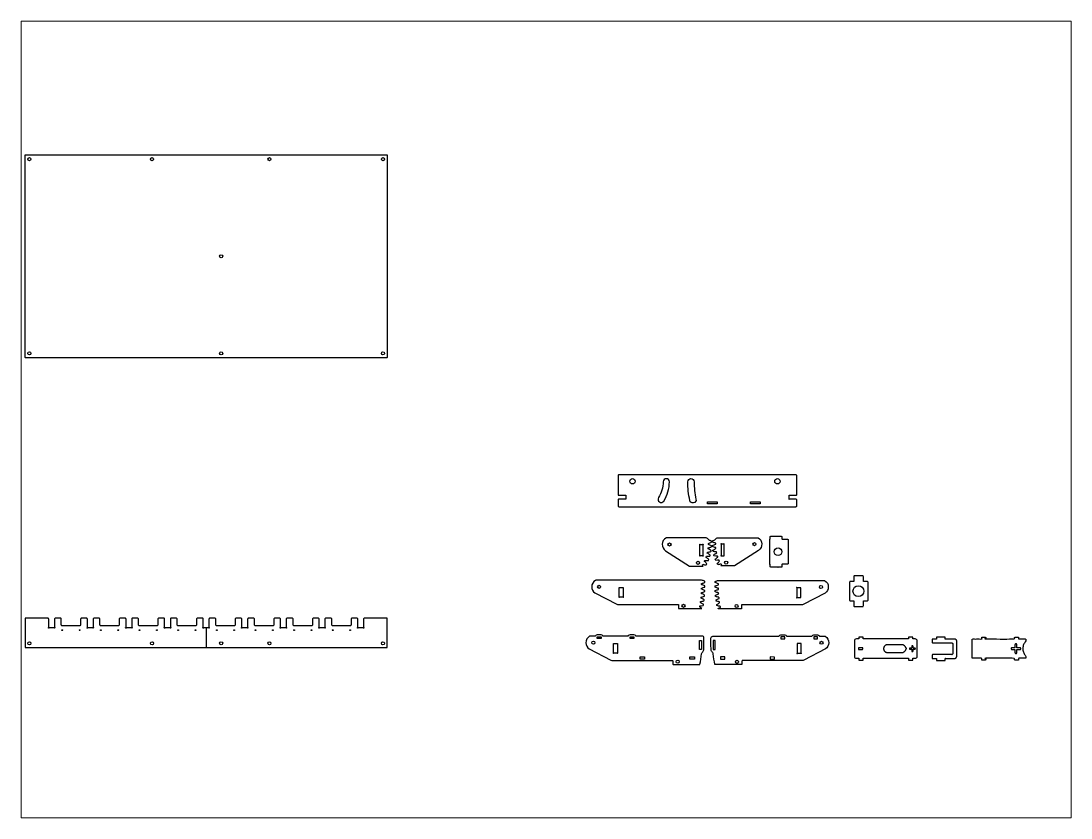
# Paper-space layout 'Layout2' of a CAD drawing. Header units: millimetres. Extents: x 26 to 231, y 20 to 176.
# The model-space entities are those that its viewports show. They can reach past a viewport. Long polylines and large blocks are cut down to what shows.
import ezdxf

# ---------------------------------------------------------------- set-up
doc = ezdxf.new("R2010")
doc.units = ezdxf.units.MM
doc.layers.add('Sketch Geometry (ANSI)', color=50, linetype='Continuous', lineweight=25, plot=False)

# ---------------------------------------------------------------- blocks, each defined once
blk = doc.blocks.new('CustomObjectsInViewport2_0')
at = {"color": 0}
blk.add_lwpolyline([(-10015.5, -10006.8), (-10015.5, -10008.5), (-10062.5, -10008.5), (-10062.5, -10006.8, 0.414214), (-10062.8, -10006.5), (-10066.8, -10006.5, 0.414214), (-10067, -10006.8), (-10067, -10008.5), (-10069.5, -10008.5, 0.414214), (-10071.5, -10010.5), (-10071.5, -10026.5, 0.414214), (-10069.5, -10028.5), (-10067, -10028.5), (-10067, -10030.3, 0.414214), (-10066.8, -10030.5), (-10062.8, -10030.5, 0.414214), (-10062.5, -10030.3), (-10062.5, -10028.5), (-10015.5, -10028.5), (-10015.5, -10030.3, 0.414214), (-10015.3, -10030.5), (-10011.3, -10030.5, 0.414214), (-10011, -10030.3), (-10011, -10028.5), (-10008.5, -10028.5, 0.414214), (-10006.5, -10026.5), (-10006.5, -10010.5, 0.414214), (-10008.5, -10008.5), (-10011, -10008.5), (-10011, -10006.8, 0.414214), (-10011.3, -10006.5), (-10015.3, -10006.5, 0.414214)], format="xyb", close=True, dxfattribs=at)
for points, weights, knots in [([(-10067.4, -10018.9), (-10067.4, -10018.5), (-10067.4, -10018), (-10067.4, -10017.5), (-10066.9, -10017.5), (-10065.2, -10017.5), (-10063.4, -10017.5), (-10062.9, -10017.5), (-10062.9, -10018), (-10062.9, -10018.5), (-10062.9, -10018.9), (-10062.9, -10019.4), (-10063.4, -10019.4), (-10065.2, -10019.4), (-10066.9, -10019.4), (-10067.4, -10019.4), (-10067.4, -10018.9)], [1, 1, 1, 0.707106781187, 1, 1, 1, 0.707106781187, 1, 1, 1, 0.707106781187, 1, 1, 1, 0.707106781187, 1], [0, 0, 0, 1, 1, 2.570796, 2.570796, 3.570796, 3.570796, 5.141593, 5.141593, 6.141593, 6.141593, 7.712389, 7.712389, 8.712389, 8.712389, 10.283185, 10.283185, 10.283185]), ([(-10037.3, -10022.5), (-10041.3, -10022.5), (-10041.3, -10018.5), (-10041.3, -10014.5), (-10037.3, -10014.5), (-10029.8, -10014.5), (-10022.3, -10014.5), (-10020, -10014.5), (-10018.8, -10016.4), (-10018.3, -10017.3), (-10017.7, -10018.2), (-10017.6, -10018.5), (-10017.7, -10018.7), (-10018.3, -10019.6), (-10018.8, -10020.5), (-10020, -10022.5), (-10022.3, -10022.5), (-10029.8, -10022.5), (-10037.3, -10022.5)], [1, 0.707106781187, 1, 0.707106781187, 1, 1, 1, 0.87121462813, 1, 1, 1, 0.859288106328, 1, 1, 1, 0.8674457249, 1, 1, 1], [0, 0, 0, 1.570796, 1.570796, 3.141593, 3.141593, 4.141593, 4.141593, 5.167843, 5.167843, 6.167843, 6.167843, 7.241683, 7.241683, 8.241683, 8.241683, 9.283185, 9.283185, 10.283185, 10.283185, 10.283185]), ([(-10010.8, -10019.6), (-10010.8, -10020.3), (-10010.8, -10021), (-10010.8, -10021.5), (-10011.3, -10021.5), (-10011.4, -10021.5), (-10011.5, -10021.5), (-10012, -10021.5), (-10012, -10021), (-10012, -10020.3), (-10012, -10019.6), (-10012, -10019.1), (-10012.5, -10019.1), (-10013.2, -10019.1), (-10013.9, -10019.1), (-10014.4, -10019.1), (-10014.4, -10018.6), (-10014.4, -10018.5), (-10014.4, -10018.4), (-10014.4, -10017.9), (-10013.9, -10017.9), (-10013.2, -10017.9), (-10012.5, -10017.9), (-10012, -10017.9), (-10012, -10017.4), (-10012, -10016.7), (-10012, -10016), (-10012, -10015.5), (-10011.5, -10015.5), (-10011.4, -10015.5), (-10011.3, -10015.5), (-10010.8, -10015.5), (-10010.8, -10016), (-10010.8, -10016.7), (-10010.8, -10017.4), (-10010.8, -10017.9), (-10010.3, -10017.9), (-10009.6, -10017.9), (-10008.9, -10017.9), (-10008.4, -10017.9), (-10008.4, -10018.4), (-10008.4, -10018.5), (-10008.4, -10018.6), (-10008.4, -10019.1), (-10008.9, -10019.1), (-10009.6, -10019.1), (-10010.3, -10019.1), (-10010.8, -10019.1), (-10010.8, -10019.6)], [1, 1, 1, 0.707106781187, 1, 1, 1, 0.707106781187, 1, 1, 1, 0.707106781187, 1, 1, 1, 0.707106781187, 1, 1, 1, 0.707106781187, 1, 1, 1, 0.707106781187, 1, 1, 1, 0.707106781187, 1, 1, 1, 0.707106781187, 1, 1, 1, 0.707106781187, 1, 1, 1, 0.707106781187, 1, 1, 1, 0.707106781187, 1, 1, 1, 0.707106781187, 1], [0, 0, 0, 1, 1, 2.570796, 2.570796, 3.570796, 3.570796, 5.141593, 5.141593, 6.141593, 6.141593, 7.712389, 7.712389, 8.712389, 8.712389, 10.283185, 10.283185, 11.283185, 11.283185, 12.853982, 12.853982, 13.853982, 13.853982, 15.424778, 15.424778, 16.424778, 16.424778, 17.995574, 17.995574, 18.995574, 18.995574, 20.566371, 20.566371, 21.566371, 21.566371, 23.137167, 23.137167, 24.137167, 24.137167, 25.707963, 25.707963, 26.707963, 26.707963, 28.27876, 28.27876, 29.27876, 29.27876, 30.849556, 30.849556, 30.849556])]:
    blk.add_rational_spline(points, weights, degree=2, knots=knots, dxfattribs=at)
blk = doc.blocks.new('CustomObjectsInViewport3_0')
at = {"color": 0}
for points, weights, knots in [([(-10052, -10030), (-10052, -10030.5), (-10051.5, -10030.5), (-10050, -10030.5), (-10048.5, -10030.5), (-10048, -10030.5), (-10048, -10030), (-10048, -10029.3), (-10048, -10028.5), (-10033, -10028.5), (-10018, -10028.5), (-10018, -10029.3), (-10018, -10030), (-10018, -10030.5), (-10017.5, -10030.5), (-10016, -10030.5), (-10014.5, -10030.5), (-10014, -10030.5), (-10014, -10030), (-10014, -10029.3), (-10014, -10028.5), (-10010.5, -10028.5), (-10007, -10028.5), (-10006.5, -10028.5), (-10006.5, -10028), (-10006.5, -10027.2), (-10006.5, -10026.4), (-10013.5, -10018.5), (-10006.5, -10010.6), (-10006.5, -10009.8), (-10006.5, -10009), (-10006.5, -10008.5), (-10007, -10008.5), (-10010.5, -10008.5), (-10014, -10008.5), (-10014, -10007.8), (-10014, -10007), (-10014, -10006.5), (-10014.5, -10006.5), (-10016, -10006.5), (-10017.5, -10006.5), (-10018, -10006.5), (-10018, -10007), (-10018, -10007.8), (-10018, -10008.5), (-10033, -10008.5), (-10048, -10008.5), (-10048, -10007.8), (-10048, -10007), (-10048, -10006.5), (-10048.5, -10006.5), (-10050, -10006.5), (-10051.5, -10006.5), (-10052, -10006.5), (-10052, -10007), (-10052, -10007.8), (-10052, -10008.5), (-10056.7, -10008.5), (-10061.5, -10008.5), (-10062, -10008.5), (-10062, -10009), (-10062, -10018.5), (-10062, -10028), (-10062, -10028.5), (-10061.5, -10028.5), (-10056.7, -10028.5), (-10052, -10028.5), (-10052, -10029.3), (-10052, -10030)], [1, 0.707106781187, 1, 1, 1, 0.707106781187, 1, 1, 1, 1, 1, 1, 1, 0.707106781187, 1, 1, 1, 0.707106781187, 1, 1, 1, 1, 1, 0.707106781187, 1, 1, 1, 0.75, 1, 1, 1, 0.707106781187, 1, 1, 1, 1, 1, 0.707106781187, 1, 1, 1, 0.707106781187, 1, 1, 1, 1, 1, 1, 1, 0.707106781187, 1, 1, 1, 0.707106781187, 1, 1, 1, 1, 1, 0.707106781187, 1, 1, 1, 0.707106781187, 1, 1, 1, 1, 1], [0, 0, 0, 1.570796, 1.570796, 2.570796, 2.570796, 4.141593, 4.141593, 5.141593, 5.141593, 6.141593, 6.141593, 7.141593, 7.141593, 8.712389, 8.712389, 9.712389, 9.712389, 11.283185, 11.283185, 12.283185, 12.283185, 13.283185, 13.283185, 14.853982, 14.853982, 15.853982, 15.853982, 17.29945, 17.29945, 18.29945, 18.29945, 19.870246, 19.870246, 20.870246, 20.870246, 21.870246, 21.870246, 23.441043, 23.441043, 24.441043, 24.441043, 26.011839, 26.011839, 27.011839, 27.011839, 28.011839, 28.011839, 29.011839, 29.011839, 30.582635, 30.582635, 31.582635, 31.582635, 33.153432, 33.153432, 34.153432, 34.153432, 35.153432, 35.153432, 36.724228, 36.724228, 37.724228, 37.724228, 39.295024, 39.295024, 40.295024, 40.295024, 41.295024, 41.295024, 41.295024]), ([(-10017.7, -10014.5), (-10017.7, -10013.5), (-10016.7, -10013.5), (-10015.7, -10013.5), (-10015.7, -10014.5), (-10015.7, -10016), (-10015.7, -10017.5), (-10014.2, -10017.5), (-10012.7, -10017.5), (-10011.7, -10017.5), (-10011.7, -10018.5), (-10011.7, -10019.5), (-10012.7, -10019.5), (-10014.2, -10019.5), (-10015.7, -10019.5), (-10015.7, -10021), (-10015.7, -10022.5), (-10015.7, -10023.5), (-10016.7, -10023.5), (-10017.7, -10023.5), (-10017.7, -10022.5), (-10017.7, -10021), (-10017.7, -10019.5), (-10019.2, -10019.5), (-10020.7, -10019.5), (-10021.7, -10019.5), (-10021.7, -10018.5), (-10021.7, -10017.5), (-10020.7, -10017.5), (-10019.2, -10017.5), (-10017.7, -10017.5), (-10017.7, -10016), (-10017.7, -10014.5)], [1, 0.707106781187, 1, 0.707106781187, 1, 1, 1, 1, 1, 0.707106781187, 1, 0.707106781187, 1, 1, 1, 1, 1, 0.707106781187, 1, 0.707106781187, 1, 1, 1, 1, 1, 0.707106781187, 1, 0.707106781187, 1, 1, 1, 1, 1], [0, 0, 0, 1.570796, 1.570796, 3.141593, 3.141593, 4.141593, 4.141593, 5.141593, 5.141593, 6.712389, 6.712389, 8.283185, 8.283185, 9.283185, 9.283185, 10.283185, 10.283185, 11.853982, 11.853982, 13.424778, 13.424778, 14.424778, 14.424778, 15.424778, 15.424778, 16.995574, 16.995574, 18.566371, 18.566371, 19.566371, 19.566371, 20.566371, 20.566371, 20.566371])]:
    blk.add_rational_spline(points, weights, degree=2, knots=knots, dxfattribs=at)
blk = doc.blocks.new('CustomObjectsInViewport6_0')
at = {"color": 0}
blk.add_rational_spline([(-10006.5, -10026.5), (-10006.5, -10028.5), (-10008.5, -10028.5), (-10013.4, -10028.5), (-10018.2, -10028.5), (-10018.5, -10028.5), (-10018.5, -10028.8), (-10018.5, -10029.5), (-10018.5, -10030.3), (-10018.5, -10030.5), (-10018.7, -10030.5), (-10023, -10030.5), (-10027.2, -10030.5), (-10027.5, -10030.5), (-10027.5, -10030.3), (-10027.5, -10029.5), (-10027.5, -10028.8), (-10027.5, -10028.5), (-10027.7, -10028.5), (-10029.7, -10028.5), (-10031.7, -10028.5), (-10032, -10028.5), (-10032, -10028.3), (-10032, -10026.9), (-10032, -10025.5), (-10032, -10024.5), (-10031, -10024.5), (-10021.3, -10024.5), (-10011.6, -10024.5), (-10010.6, -10024.5), (-10010.6, -10023.5), (-10010.6, -10018.5), (-10010.6, -10013.5), (-10010.6, -10012.5), (-10011.6, -10012.5), (-10021.3, -10012.5), (-10031, -10012.5), (-10032, -10012.5), (-10032, -10011.5), (-10032, -10010.1), (-10032, -10008.8), (-10032, -10008.5), (-10031.7, -10008.5), (-10029.7, -10008.5), (-10027.7, -10008.5), (-10027.5, -10008.5), (-10027.5, -10008.3), (-10027.5, -10007.5), (-10027.5, -10006.8), (-10027.5, -10006.5), (-10027.2, -10006.5), (-10023, -10006.5), (-10018.7, -10006.5), (-10018.5, -10006.5), (-10018.5, -10006.8), (-10018.5, -10007.5), (-10018.5, -10008.3), (-10018.5, -10008.5), (-10018.2, -10008.5), (-10013.4, -10008.5), (-10008.5, -10008.5), (-10006.5, -10008.5), (-10006.5, -10010.5), (-10006.5, -10018.5), (-10006.5, -10026.5)], [1, 0.707106781187, 1, 1, 1, 0.707106781187, 1, 1, 1, 0.707106781187, 1, 1, 1, 0.707106781187, 1, 1, 1, 0.707106781187, 1, 1, 1, 0.707106781187, 1, 1, 1, 0.707106781187, 1, 1, 1, 0.707106781187, 1, 1, 1, 0.707106781187, 1, 1, 1, 0.707106781187, 1, 1, 1, 0.707106781187, 1, 1, 1, 0.707106781187, 1, 1, 1, 0.707106781187, 1, 1, 1, 0.707106781187, 1, 1, 1, 0.707106781187, 1, 1, 1, 0.707106781187, 1, 1, 1], degree=2, knots=[0, 0, 0, 1.570796, 1.570796, 2.570796, 2.570796, 4.141593, 4.141593, 5.141593, 5.141593, 6.712389, 6.712389, 7.712389, 7.712389, 9.283185, 9.283185, 10.283185, 10.283185, 11.853982, 11.853982, 12.853982, 12.853982, 14.424778, 14.424778, 15.424778, 15.424778, 16.995574, 16.995574, 17.995574, 17.995574, 19.566371, 19.566371, 20.566371, 20.566371, 22.137167, 22.137167, 23.137167, 23.137167, 24.707963, 24.707963, 25.707963, 25.707963, 27.27876, 27.27876, 28.27876, 28.27876, 29.849556, 29.849556, 30.849556, 30.849556, 32.420352, 32.420352, 33.420352, 33.420352, 34.991149, 34.991149, 35.991149, 35.991149, 37.561945, 37.561945, 38.561945, 38.561945, 40.132741, 40.132741, 41.132741, 41.132741, 41.132741], dxfattribs=at)

msp = doc.modelspace()

# ---------------------------------------------------------------- linework, layer by layer
at = {"linetype": 'ByBlock'}
for p, q in [((58.5, 86.6), (58.5, 86.6)), ((100.5, 86.6), (100.5, 86.6)), ((142.5, 86.6), (142.5, 86.6)), ((184.5, 86.6), (184.5, 86.6)), ((394.5, 86.6), (394.5, 86.6))]:
    msp.add_line(p, q, dxfattribs=at)
msp.add_lwpolyline([(42.6, 566.1), (416.6, 566.1, -0.414214), (417.1, 565.6), (417.1, 356.6, -0.414214), (416.6, 356.1), (42.6, 356.1, -0.414214), (42.1, 356.6), (42.1, 565.6, -0.414214)], format="xyb", close=True)
at = {"color": 114, "true_color": 0x139b48}
for points in [[(841, 233.9, 0.414214), (840, 234.9), (657, 234.9, 0.414214), (656, 233.9), (656, 214.7, 0.414214), (657, 213.7), (663.9, 213.7, -0.414214), (664, 213.7), (664, 209.8, -0.414214), (663.9, 209.7), (657, 209.7, 0.414214), (656, 208.7), (656, 202.9, 0.414214), (657, 201.9), (840, 201.9, 0.414214), (841, 202.9), (841, 208.7, 0.414214), (840, 209.7), (833, 209.7, -0.414214), (833, 209.8), (833, 213.7, -0.414214), (833, 213.7), (840, 213.7, 0.414214), (841, 214.7)], [(703.4, 207.8, 0.137707), (709.2, 227.6, 1), (702.7, 227.7, -0.137707), (697.9, 211.3, 1)], [(734.7, 227.7, 0.05273), (736.7, 209.7, -1), (730.3, 208.3, -0.05273), (728.2, 227.7, -1)], [(748.6, 206.9, -0.414214), (748.7, 206.9), (758.6, 206.9, -0.414214), (758.6, 206.9), (758.6, 205, -0.414214), (758.6, 204.9), (748.7, 204.9, -0.414214), (748.6, 205)], [(802.9, 204.9), (793, 204.9, -0.414214), (793, 205), (793, 206.9, -0.414214), (793, 206.9), (802.9, 206.9, -0.414214), (803, 206.9), (803, 205, -0.414214)]]:
    msp.add_lwpolyline(points, format="xyb", close=True, dxfattribs=at)
msp.add_lwpolyline([(841, 214.7), (841, 233.9)], dxfattribs=at)
at = {"color": 52, "true_color": 0xc8c92d}
for points in [[(729.9, 140.3), (744.1, 140.3, 0.018011), (743.2, 141.3, 0.007013), (743.8, 142.3, 0.048281), (747.3, 141.6, 0.007013), (747.9, 142.7, 0.048281), (745.4, 145.3, 0.00756), (745.9, 146.4, 0.048281), (749.5, 146.1, 0.007013), (749.9, 147.2, 0.048281), (747.2, 149.5, 0.007013), (747.5, 150.6, 0.048281), (751.1, 150.7, 0.007013), (751.4, 151.9, 0.048281), (748.4, 153.8, 0.007013), (748.7, 154.9, 0.048281), (752.2, 155.4, 0.007013), (752.4, 156.6, 0.048281), (749.2, 158.2, 0.007013), (749.3, 159.4, 0.048281), (752.8, 160.3, 0.007013), (752.8, 161.5, 0.048281), (749.5, 162.7, 0.007013), (749.5, 163.9, 0.048281), (752.8, 165.2, 0.007057), (752.7, 166.4, 0.018956), (751.3, 166.8, -0.131865), (750.4, 167.3), (748.7, 169, 0.197777), (747.3, 169.6), (705.9, 169.6, 0.127475), (705.6, 169.5, 0.565437), (705.2, 156.4)], [(743.9, 151.2, -2.414214), (743.6, 150.9), (741.1, 150.9, -2.414214), (740.8, 151.2), (740.8, 162.7, -2.414214), (741.1, 162.9), (743.6, 162.9, -2.414214), (743.9, 162.7)], [(776.6, 140.6), (762.5, 140.6, -0.018011), (763.3, 141.6, -0.007013), (762.7, 142.6, -0.048281), (759.3, 141.9, -0.007013), (758.7, 143, -0.048281), (761.1, 145.5, -0.00756), (760.6, 146.6, -0.048281), (757.1, 146.4, -0.007013), (756.6, 147.5, -0.048281), (759.4, 149.8, -0.007013), (759, 150.8, -0.048281), (755.5, 151, -0.007013), (755.1, 152.1, -0.048281), (758.1, 154.1, -0.007013), (757.9, 155.2, -0.048281), (754.4, 155.7, -0.007013), (754.2, 156.9, -0.048281), (757.4, 158.5, -0.007013), (757.2, 159.6, -0.048281), (753.8, 160.6, -0.007013), (753.8, 161.8, -0.048281), (757.1, 163, -0.007013), (757.1, 164.1, -0.048281), (753.8, 165.4, -0.007057), (753.9, 166.7, -0.018956), (755.2, 167.1, 0.131865), (756.1, 167.6), (757.8, 169.3, -0.197777), (759.2, 169.8), (800.7, 169.8, -0.127475), (800.9, 169.8, -0.565437), (801.4, 156.7)], [(762.7, 151.4, 2.414214), (763, 151.2), (765.5, 151.2, 2.414214), (765.7, 151.4), (765.7, 163, 2.414214), (765.5, 163.2), (763, 163.2, 2.414214), (762.7, 163)]]:
    msp.add_lwpolyline(points, format="xyb", close=True, dxfattribs=at)
at = {"color": 242, "true_color": 0xcd2027}
for points in [[(900, 99.5, 0.414214), (901, 98.5), (909, 98.5, 0.414214), (910, 99.5), (910, 104.5), (914, 104.5, 0.414214), (915, 105.5), (915, 123.5, 0.414214), (914, 124.5), (910, 124.5), (910, 129.5, 0.414214), (909, 130.5), (901, 130.5, 0.414214), (900, 129.5), (900, 124.5), (896.5, 124.5, 0.414214), (895.5, 123.5), (895.5, 105.5, 0.414214), (896.5, 104.5), (900, 104.5)], [(744.1, 99.7, 0.29898), (744.2, 99.8, 0.002297), (744.4, 100.8, 0.29898), (744.3, 101, 0.037995), (741.4, 102.6, -0.337234), (741.3, 102.7, 0.002207), (741.4, 103.7, -0.337234), (741.5, 103.8, 0.037995), (744.8, 104.5, 0.29898), (744.9, 104.6, 0.002297), (745.1, 105.6, 0.29898), (745, 105.7, 0.037995), (742, 107.2, -0.337234), (741.9, 107.4, 0.002207), (742, 108.3, -0.337234), (742.1, 108.4, 0.037995), (745.4, 109.2, 0.29898), (745.5, 109.4, 0.002297), (745.5, 110.4, 0.29898), (745.5, 110.5, 0.037995), (742.4, 111.9, -0.337234), (742.3, 112, 0.002207), (742.4, 112.9, -0.337234), (742.5, 113.1, 0.037995), (745.7, 114, 0.29898), (745.8, 114.2, 0.002297), (745.8, 115.2, 0.29898), (745.7, 115.3, 0.037995), (742.6, 116.5, -0.337234), (742.5, 116.7, 0.002207), (742.5, 117.6, -0.337234), (742.6, 117.7, 0.037995), (745.8, 118.8, 0.29898), (745.9, 119, 0.002297), (745.9, 120, 0.29898), (745.8, 120.1, 0.037995), (742.6, 121.2, -0.337234), (742.5, 121.3, 0.002207), (742.5, 122.3, -0.337233), (742.6, 122.4, 0.037994), (745.7, 123.6, 0.29898), (745.8, 123.8, 0.002297), (745.7, 124.8, 0.29898), (745.6, 124.9, 0.037035), (742.5, 125.8, 0.052181), (742.5, 125.8), (633.1, 125.8, 0.132002), (632.6, 125.7, 0.266228), (628.7, 119.1, 0.253418), (632.1, 112.7), (654.6, 101, 0.052962), (656.2, 100.6, 0.038372), (656.2, 100.6), (718.4, 100.6, -0.414214), (718.6, 100.4), (718.6, 96.8, 0.414214), (718.8, 96.6), (721.1, 96.6), (726.9, 96.6), (742.8, 96.6, 0.74267), (742.8, 96.7, 0.029539), (740.5, 98, -0.337234), (740.5, 98.2, 0.002197), (740.6, 99.1, -0.337213), (740.8, 99.2, 0.037974)], [(758.4, 99.5, -0.29898), (758.3, 99.6, -0.002297), (758.1, 100.6, -0.29898), (758.2, 100.7, -0.037995), (761.1, 102.3, 0.337234), (761.2, 102.5, -0.002207), (761, 103.4, 0.337234), (760.9, 103.6, -0.037995), (757.6, 104.2, -0.29898), (757.5, 104.3, -0.002297), (757.4, 105.3, -0.29898), (757.5, 105.5, -0.037995), (760.5, 107, 0.337234), (760.6, 107.1, -0.002207), (760.5, 108.1, 0.337234), (760.3, 108.2, -0.037995), (757.1, 109, -0.29898), (757, 109.1, -0.002297), (756.9, 110.1, -0.29898), (757, 110.3, -0.037995), (760.1, 111.6, 0.337234), (760.2, 111.8, -0.002207), (760.1, 112.7, 0.337234), (760, 112.8, -0.037995), (756.8, 113.8, -0.29898), (756.7, 113.9, -0.002297), (756.6, 114.9, -0.29898), (756.7, 115.1, -0.037995), (759.8, 116.3, 0.337234), (759.9, 116.4, -0.002207), (759.9, 117.4, 0.337234), (759.8, 117.5, -0.037995), (756.6, 118.6, -0.29898), (756.6, 118.7, -0.002297), (756.6, 119.7, -0.29898), (756.7, 119.9, -0.037995), (759.8, 120.9, 0.337234), (759.9, 121.1, -0.002207), (760, 122, 0.337233), (759.9, 122.2, -0.037994), (756.7, 123.4, -0.29898), (756.7, 123.5, -0.002297), (756.7, 124.5, -0.29898), (756.8, 124.7, -0.037035), (759.9, 125.6, -0.052181), (760, 125.6), (869.4, 125.6, -0.132002), (869.9, 125.5, -0.266228), (873.7, 118.9, -0.253418), (870.3, 112.4), (847.8, 100.8, -0.052962), (846.3, 100.3, -0.038372), (846.2, 100.3), (784, 100.3, 0.414214), (783.8, 100.1), (783.8, 96.5, -0.414214), (783.6, 96.3), (781.3, 96.3), (775.6, 96.3), (759.7, 96.3, -0.74267), (759.7, 96.4, -0.029539), (761.9, 97.7, 0.337234), (762, 97.9, -0.002197), (761.8, 98.8, 0.337213), (761.7, 98.9, -0.037974)], [(657.5, 108.2, -2.414214), (657.3, 108.3), (657.3, 118.1, -2.414214), (657.5, 118.2), (661.3, 118.2, -2.414214), (661.4, 118.1), (661.4, 108.3, -2.414214), (661.3, 108.2)], [(845, 107.9, 2.414214), (845.1, 108.1), (845.1, 117.8, 2.414214), (845, 118), (841.2, 118, 2.414214), (841, 117.8), (841, 108.1, 2.414214), (841.2, 107.9)], [(149.6, 76.6), (147, 76.6, -2.414214), (146.6, 77), (146.6, 85.6, 0.414214), (145.6, 86.6), (140.6, 86.6, 0.414214), (139.6, 85.6), (139.6, 79.6, -0.414214), (138.6, 78.6), (129.6, 78.6), (120.6, 78.6, -0.414214), (119.6, 79.6), (119.6, 85.6, 0.414214), (118.6, 86.6), (113.5, 86.6, 0.414214), (112.5, 85.6), (112.5, 77, -2.414214), (112.2, 76.6), (109.6, 76.6), (107, 76.6, -2.414214), (106.6, 77), (106.6, 85.6, 0.414214), (105.6, 86.6), (100.6, 86.6, 0.414214), (99.6, 85.6), (99.6, 79.6, -0.414214), (98.6, 78.6), (89.6, 78.6), (80.6, 78.6, -0.414214), (79.6, 79.6), (79.6, 85.6, 0.414214), (78.6, 86.6), (73.5, 86.6, 0.414214), (72.5, 85.6), (72.5, 77, -2.414214), (72.2, 76.6), (69.6, 76.6), (67, 76.6, -2.414214), (66.6, 77), (66.6, 85.6, 0.414214), (65.6, 86.6), (42.6, 86.6, 0.414214), (42.1, 86.1), (42.1, 56.6, 0.414214), (42.6, 56.1), (416.6, 56.1, 0.414214), (417.1, 56.6), (417.1, 86.1, 0.414214), (416.6, 86.6), (393.5, 86.6, 0.414214), (392.5, 85.6), (392.5, 77, -2.414214), (392.2, 76.6), (389.6, 76.6), (387, 76.6, -2.414214), (386.6, 77), (386.6, 85.6, 0.414214), (385.6, 86.6), (380.6, 86.6, 0.414214), (379.6, 85.6), (379.6, 79.6, -0.414214), (378.6, 78.6), (369.6, 78.6), (360.6, 78.6, -0.414214), (359.6, 79.6), (359.6, 85.6, 0.414214), (358.6, 86.6), (353.5, 86.6, 0.414214), (352.5, 85.6), (352.5, 77, -2.414214), (352.2, 76.6), (349.6, 76.6), (347, 76.6, -2.414214), (346.6, 77), (346.6, 85.6, 0.414214), (345.6, 86.6), (340.6, 86.6, 0.414214), (339.6, 85.6), (339.6, 79.6, -0.414214), (338.6, 78.6), (329.6, 78.6), (320.6, 78.6, -0.414214), (319.6, 79.6), (319.6, 85.6, 0.414214), (318.6, 86.6), (313.5, 86.6, 0.414214), (312.5, 85.6), (312.5, 77, -2.414214), (312.2, 76.6), (309.6, 76.6), (307, 76.6, -2.414214), (306.6, 77), (306.6, 85.6, 0.414214), (305.6, 86.6), (300.6, 86.6, 0.414214), (299.6, 85.6), (299.6, 79.6, -0.414214), (298.6, 78.6), (289.6, 78.6), (280.6, 78.6, -0.414214), (279.6, 79.6), (279.6, 85.6, 0.414214), (278.6, 86.6), (273.5, 86.6, 0.414214), (272.5, 85.6), (272.5, 77, -2.414214), (272.2, 76.6), (269.6, 76.6), (267, 76.6, -2.414214), (266.6, 77), (266.6, 85.6, 0.414214), (265.6, 86.6), (260.6, 86.6, 0.414214), (259.6, 85.6), (259.6, 79.6, -0.414214), (258.6, 78.6), (249.6, 78.6), (240.6, 78.6, -0.414214), (239.6, 79.6), (239.6, 85.6, 0.414214), (238.6, 86.6), (233.5, 86.6, 0.414214), (232.5, 85.6), (232.5, 77, -2.414214), (232.2, 76.6), (229.6, 76.6), (227, 76.6, -2.414214), (226.6, 77), (226.6, 85.6, 0.414214), (225.6, 86.6), (220.6, 86.6, 0.414214), (219.6, 85.6), (219.6, 79.6, -0.414214), (218.6, 78.6), (209.6, 78.6), (200.6, 78.6, -0.414214), (199.6, 79.6), (199.6, 85.6, 0.414214), (198.6, 86.6), (193.5, 86.6, 0.414214), (192.5, 85.6), (192.5, 77, -2.414214), (192.2, 76.6), (189.6, 76.6), (187, 76.6, -2.414214), (186.6, 77), (186.6, 85.6, 0.414214), (185.6, 86.6), (180.6, 86.6, 0.414214), (179.6, 85.6), (179.6, 79.6, -0.414214), (178.6, 78.6), (169.6, 78.6), (160.6, 78.6, -0.414214), (159.6, 79.6), (159.6, 85.6, 0.414214), (158.6, 86.6), (153.5, 86.6, 0.414214), (152.5, 85.6), (152.5, 77, -2.414214), (152.2, 76.6)]]:
    msp.add_lwpolyline(points, format="xyb", close=True, dxfattribs=at)
at = {"color": 165, "true_color": 0x5e67af}
for points in [[(622.8, 61.1, 0.248049), (626.2, 54.8), (648.6, 43.2, 0.094323), (650.3, 42.7), (712.2, 42.7, -0.414214), (712.7, 42.2), (712.7, 39.2, 0.414214), (713.2, 38.7), (715.2, 38.7), (740.7, 38.7, 0.356751), (740.8, 38.8, 0.024505), (742.5, 49.7, -0.195334), (743.2, 51.1, 0.189209), (744.7, 53.8, 0.016186), (744.9, 61.2), (744.9, 66, 0.414214), (742.9, 68), (674.6, 68, -0.293253), (674.3, 68.2, 0.293253), (672.5, 69.4), (668.5, 69.4, 0.293253), (666.6, 68.2, -0.293253), (666.3, 68), (640.6, 68, -0.293253), (640.3, 68.2, 0.293253), (638.5, 69.4), (634.5, 69.4, 0.293253), (632.6, 68.2, -0.293253), (632.3, 68), (627.1, 68, 0.132002), (626.6, 67.8, 0.268935), (622.8, 61.2, -0.002526)], [(638.5, 67.3), (638.5, 65.4, -0.414214), (638.4, 65.4), (634.5, 65.4, -0.414214), (634.5, 65.4), (634.5, 67.3, -0.414214), (634.5, 67.4), (638.4, 67.4, -0.414214)], [(672.5, 67.3), (672.5, 65.4, -0.414214), (672.4, 65.4), (668.5, 65.4, -0.414214), (668.5, 65.4), (668.5, 67.3, -0.414214), (668.5, 67.4), (672.4, 67.4, -0.414214)], [(874.2, 61.1, -0.248049), (870.8, 54.8), (848.4, 43.1, -0.094323), (846.8, 42.7), (784.8, 42.7, 0.414214), (784.3, 42.2), (784.3, 39.2, -0.414214), (783.8, 38.7), (781.8, 38.7), (756.4, 38.7, -0.356751), (756.2, 38.8, -0.024505), (754.6, 49.7, 0.195334), (753.9, 51, -0.189209), (752.4, 53.8, -0.016186), (752.1, 61.2), (752.1, 65.9, -0.414214), (754.1, 67.9), (822.4, 67.9, 0.293253), (822.8, 68.2, -0.293253), (824.6, 69.3), (828.6, 69.3, -0.293253), (830.4, 68.2, 0.293253), (830.8, 67.9), (856.4, 67.9, 0.293253), (856.8, 68.2, -0.293253), (858.6, 69.3), (862.6, 69.3, -0.293253), (864.4, 68.2, 0.293253), (864.8, 67.9), (869.9, 67.9, -0.132002), (870.4, 67.8, -0.268935), (874.2, 61.1, 0.002526)], [(824.6, 67.3), (824.6, 65.4, 0.414214), (824.6, 65.3), (828.5, 65.3, 0.414214), (828.6, 65.4), (828.6, 67.3, 0.414214), (828.5, 67.3), (824.6, 67.3, 0.414214)], [(858.6, 67.3), (858.6, 65.4, 0.414214), (858.6, 65.3), (862.5, 65.3, 0.414214), (862.6, 65.4), (862.6, 67.3, 0.414214), (862.5, 67.3), (858.6, 67.3, 0.414214)], [(651.6, 50.3, -2.414214), (651.4, 50.4), (651.4, 60.2, -2.414214), (651.6, 60.3), (655.4, 60.3, -2.414214), (655.5, 60.2), (655.5, 50.4, -2.923988), (655.4, 50.3)], [(740.4, 54.3), (740.4, 63.3, -0.414214), (740.4, 63.4), (742.5, 63.4, -0.414214), (742.5, 63.3), (742.5, 54.3, -0.414214), (742.5, 54.2), (740.4, 54.2, -0.414214)], [(756.6, 54.3), (756.6, 63.3, 0.414214), (756.6, 63.4), (754.5, 63.4, 0.414214), (754.5, 63.3), (754.5, 54.3, 0.414214), (754.5, 54.2), (756.6, 54.2, 0.414214)], [(845.5, 50.2, 2.414214), (845.6, 50.4), (845.6, 60.2, 2.414214), (845.5, 60.3), (841.7, 60.3, 2.414214), (841.5, 60.2), (841.5, 50.4, 2.923988), (841.7, 50.2)], [(730.4, 46.4), (735, 46.4, -0.414214), (735, 46.3), (735, 44.3, -0.414214), (735, 44.2), (730.4, 44.2, -0.414214), (730.4, 44.3), (730.4, 46.3, -0.414214)], [(766.6, 46.4), (762, 46.4, 0.414214), (762, 46.3), (762, 44.3, 0.414214), (762, 44.2), (766.6, 44.2, 0.414214), (766.6, 44.3), (766.6, 46.3, 0.414214)]]:
    msp.add_lwpolyline(points, format="xyb", close=True, dxfattribs=at)
for points in [[(678.9, 46.4), (683.5, 46.4), (683.5, 44.2), (678.9, 44.2)], [(818.1, 46.3), (813.5, 46.4), (813.5, 44.2), (818.1, 44.2)]]:
    msp.add_lwpolyline(points, close=True, dxfattribs=at)
for centre in [(46.6, 561.6), (173.6, 561.6), (295.1, 561.6), (412.6, 561.6), (245.1, 461.1), (46.6, 360.6), (245.1, 360.6), (412.6, 360.6)]:
    msp.add_circle(centre, 1.6)
at = {"color": 114, "true_color": 0x139b48}
for centre in [(671, 228.2), (821, 228.2)]:
    msp.add_circle(centre, 2.75, dxfattribs=at)
at = {"color": 52, "true_color": 0xc8c92d}
for centre, radius in [((709.3, 162.8), 1.6), ((797.2, 163.1), 1.6), ((821.6, 155.3), 4), ((738.7, 143.8), 1.6), ((767.9, 144), 1.6)]:
    msp.add_circle(centre, radius, dxfattribs=at)
at = {"color": 242, "true_color": 0xcd2027}
for centre, radius in [((636.4, 119), 1.6), ((866.1, 118.8), 1.6), ((904.8, 114.5), 5.65), ((723.8, 99.3), 1.6), ((778.7, 99.1), 1.6), ((80.6, 74.1), 0.45), ((98.6, 74.1), 0.45), ((120.6, 74.1), 0.45), ((138.6, 74.1), 0.45), ((160.6, 74.1), 0.45), ((178.6, 74.1), 0.45), ((200.6, 74.1), 0.45), ((218.6, 74.1), 0.45), ((240.6, 74.1), 0.45), ((258.6, 74.1), 0.45), ((280.6, 74.1), 0.45), ((298.6, 74.1), 0.45), ((320.6, 74.1), 0.45), ((338.6, 74.1), 0.45), ((360.6, 74.1), 0.45), ((378.6, 74.1), 0.45), ((46.6, 60.6), 1.6), ((173.6, 60.6), 1.6), ((245.1, 60.6), 1.6), ((295.1, 60.6), 1.6), ((412.6, 60.6), 1.6)]:
    msp.add_circle(centre, radius, dxfattribs=at)
at = {"color": 165, "true_color": 0x5e67af}
for centre in [(630.5, 61.2), (866.6, 61.1), (717.8, 41.5), (779.2, 41.4)]:
    msp.add_circle(centre, 1.6, dxfattribs=at)
at = {"color": 52, "true_color": 0xc8c92d}
msp.add_rational_spline([(832.2, 143.3), (832.2, 155.3), (832.2, 167.3), (832.2, 168.3), (831.2, 168.3), (828.4, 168.3), (825.6, 168.3), (825.6, 169.5), (825.6, 170.8), (825.6, 171.3), (825.1, 171.3), (819.6, 171.3), (814.1, 171.3), (813.6, 171.3), (813.6, 170.8), (813.6, 169.5), (813.6, 168.3), (813.3, 168.3), (813, 168.3), (813, 155.3), (813, 142.3), (813.3, 142.3), (813.6, 142.3), (813.6, 141), (813.6, 139.8), (813.6, 139.3), (814.1, 139.3), (819.6, 139.3), (825.1, 139.3), (825.6, 139.3), (825.6, 139.8), (825.6, 141), (825.6, 142.3), (828.4, 142.3), (831.2, 142.3), (832.2, 142.3), (832.2, 143.3)], [1, 1, 1, 0.707106781187, 1, 1, 1, 1, 1, 0.707106781187, 1, 1, 1, 0.707106781187, 1, 1, 1, 1, 1, 1, 1, 1, 1, 1, 1, 0.707106781187, 1, 1, 1, 0.707106781187, 1, 1, 1, 1, 1, 0.707106781187, 1], degree=2, knots=[0, 0, 0, 1, 1, 2.570796, 2.570796, 3.570796, 3.570796, 4.570796, 4.570796, 6.141593, 6.141593, 7.141593, 7.141593, 8.712389, 8.712389, 9.712389, 9.712389, 10.712389, 10.712389, 11.712389, 11.712389, 12.712389, 12.712389, 13.712389, 13.712389, 15.283185, 15.283185, 16.283185, 16.283185, 17.853982, 17.853982, 18.853982, 18.853982, 19.853982, 19.853982, 21.424778, 21.424778, 21.424778], dxfattribs=at)
at = {"layer": 'Sketch Geometry (ANSI)', "color": 30, "true_color": 0xf26722}
msp.add_line((229.6, 76.6), (229.6, 56.1), dxfattribs=at)

# ---------------------------------------------------------------- block references
at = {"color": 165, "true_color": 0x5e67af}
for name, p in [('CustomObjectsInViewport2_0', (10972.2, 10073.5)), ('CustomObjectsInViewport6_0', (11013.1, 10073.4)), ('CustomObjectsInViewport3_0', (11084.6, 10073.5))]:
    msp.add_blockref(name, p, dxfattribs=at)

psp = doc.layouts.new('Layout2')

# ---------------------------------------------------------------- viewports
at = {"layer": '0'}
psp.add_viewport(center=(128.5, 97.5), size=(205.6, 156), view_center_point=(581.41, 292.16), view_height=824.8058, dxfattribs=at)

doc.saveas('drawing.dxf')
